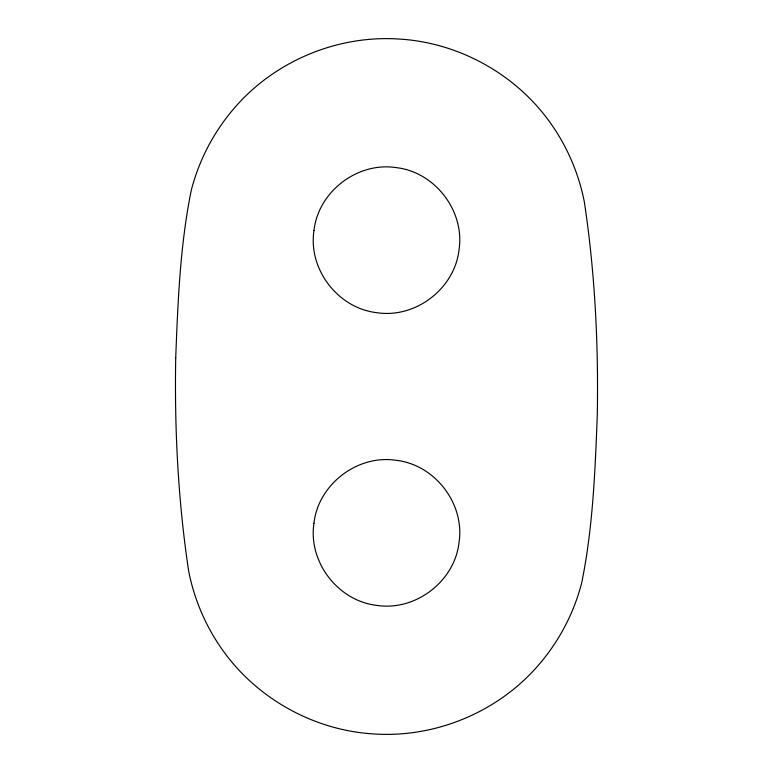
<?xml version="1.0" encoding="UTF-8"?>
<svg xmlns="http://www.w3.org/2000/svg" width="773" height="773" viewBox="0 0 773 773"><rect width="100%" height="100%" fill="white"/><g stroke="black" fill="none" stroke-linecap="round" stroke-linejoin="round"><path stroke-width="1.16" d="M175.722 357.648C174.437 428.967 178.032 500.518 188.66 571.083C194.071 598.775 205.299 625.27 221.436 648.421C255.969 698.222 313.906 730.63 374.422 733.983C434.89 737.896 496.295 712.658 536.539 667.35C558.029 643.3 573.643 614.1 581.692 582.871C592.92 527.853 595.104 471.337 597.278 415.352C598.563 344.033 594.968 272.483 584.34 201.917C578.929 174.225 567.701 147.73 551.564 124.579C517.031 74.778 459.094 42.37 398.578 39.017C338.11 35.104 276.705 60.342 236.461 105.65C214.971 129.7 199.357 158.9 191.308 190.129C180.08 245.147 177.896 301.663 175.722 357.648M313.954 230.605C308.031 269.275 338.062 308.408 376.953 312.698C415.623 318.621 454.756 288.59 459.046 249.708C464.969 211.029 434.938 171.896 396.047 167.606C357.377 161.683 318.244 191.714 313.954 230.605M313.954 523.292C308.031 561.971 338.062 601.104 376.953 605.394C415.623 611.317 454.756 581.286 459.046 542.395C464.969 503.725 434.938 464.592 396.047 460.302C357.377 454.379 318.244 484.41 313.954 523.292"/></g></svg>
